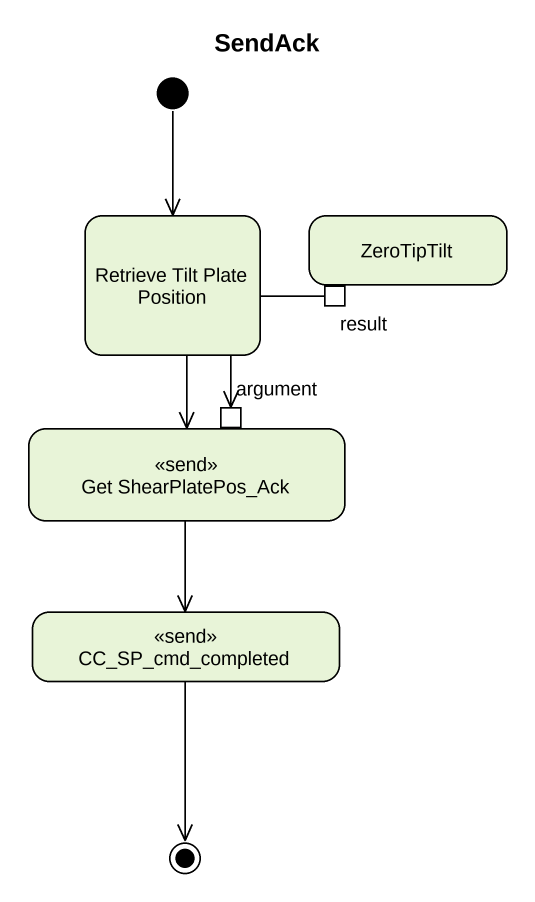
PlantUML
@startuml
title SendAck
hide empty description
state "Retrieve Tilt Plate Position" as Retrieve_Tilt_Plate_Position
state ZeroTipTilt {
  state result <<outputPin>>
}
state "Get ShearPlatePos_Ack" as Get_ShearPlatePos_Ack <<send>> {
  state argument <<inputPin>>
}
state CC_SP_cmd_completed <<send>>
[*] --> Retrieve_Tilt_Plate_Position
Retrieve_Tilt_Plate_Position --> Get_ShearPlatePos_Ack
result --> argument
Get_ShearPlatePos_Ack --> CC_SP_cmd_completed
CC_SP_cmd_completed --> [*]
@enduml
